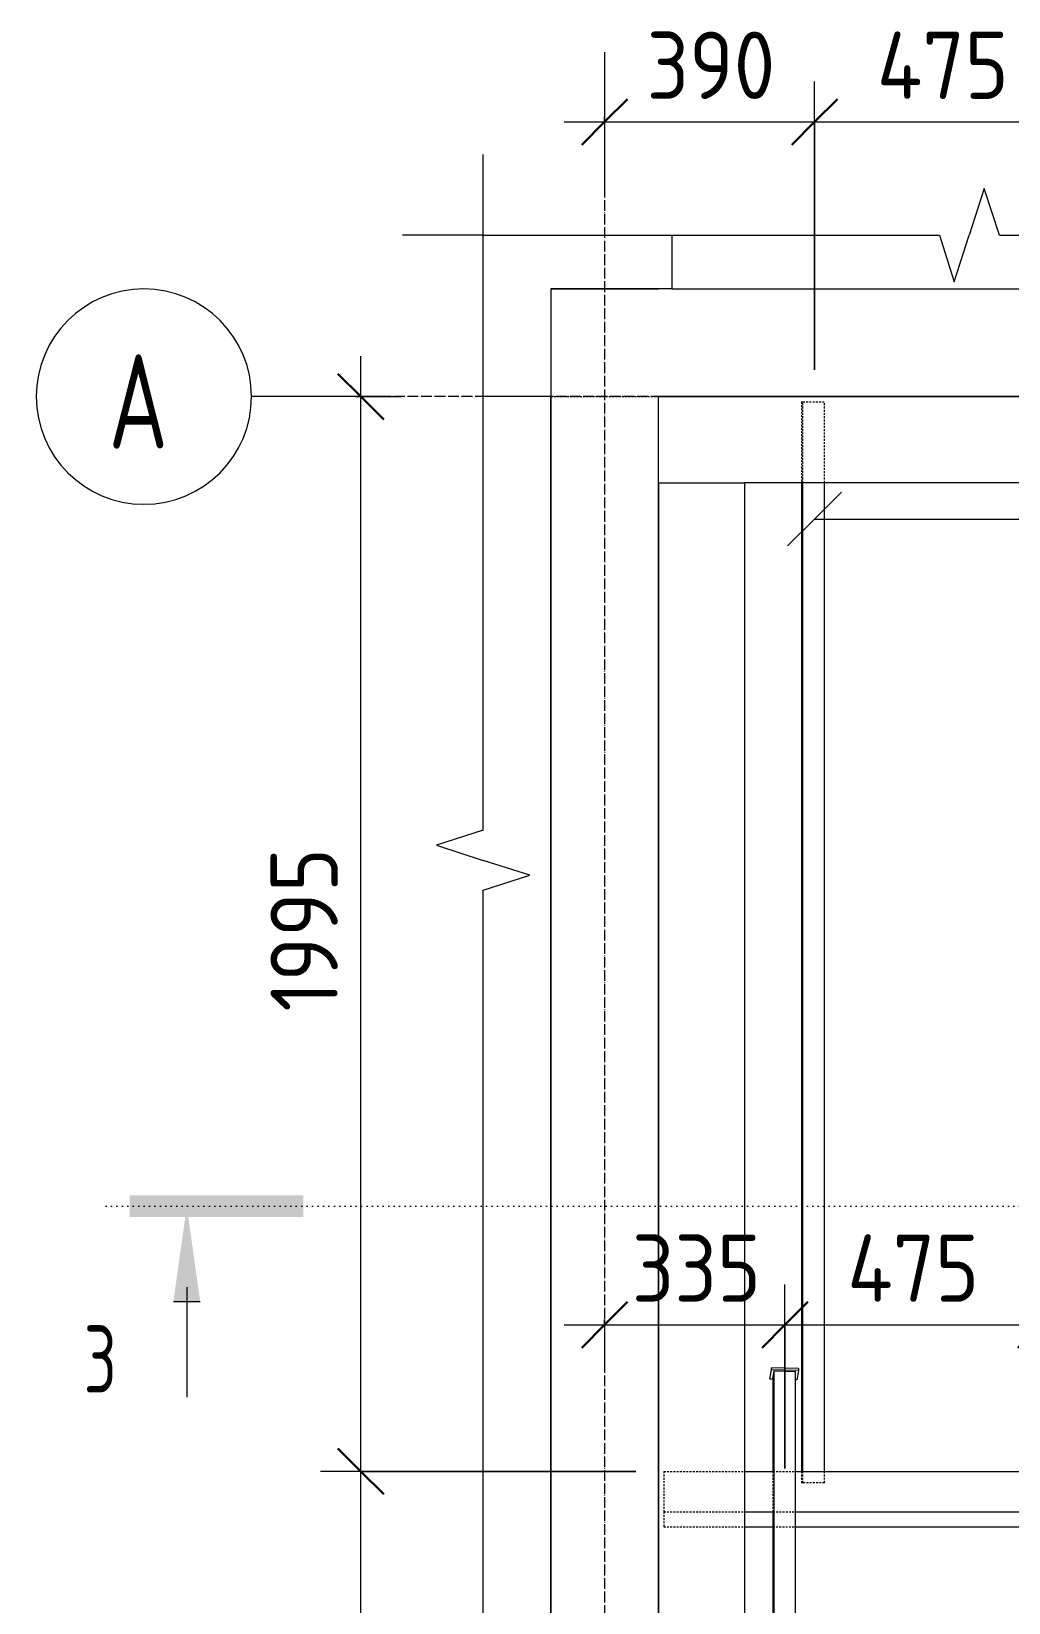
# Model space of a CAD drawing. Header units: millimetres. Extents: x 18265 to 85480, y -42500 to 14888.
# Drawn here: x 18265 to 20081, y 4009 to 6929 of the extents above; entities that cross this region are included whole.
import ezdxf

# ---------------------------------------------------------------- set-up
doc = ezdxf.new("R2010")
doc.units = ezdxf.units.MM
for name, pattern in [('01 Штриховая _4 мм_', [6, 3.5, -2.5]), ('02 Штрихпунктирная _20 мм_', [25, 20, -2.5, 0, -2.5]), ('04 Пунктир 10мм', [10, 0, -10])]:
    doc.linetypes.add(name, pattern=pattern)
for name, color, linetype, lineweight in [('AA_Dim', 7, 'Continuous', 9), ('AA_Dim-50', 7, 'Continuous', 9), ('AA_Oformlenie', 7, 'Continuous', 9), ('AA_Razrez', 7, 'Continuous', 9), ('AA_Vinoska', 7, 'Continuous', 9), ('AF_Balki', 7, 'Continuous', 20), ('AF_Stena', 7, '01 Штриховая _4 мм_', 20), ('AF_Stena_Опалубка_Существующая', 253, 'Continuous', 20), ('Оси', 7, 'Continuous', 9)]:
    doc.layers.add(name, color=color, linetype=linetype, lineweight=lineweight)
doc.styles.add('ISOCPEUR', font='isocpeur.TTF', dxfattribs={"width": 0.7, "height": 175})
doc.styles.add('ISOCPEUR_1', font='isocpeur.TTF', dxfattribs={"width": 0.7, "height": 125})
doc.styles.add('ISOCPEUR_3', font='isocpeur.TTF', dxfattribs={"width": 0.9, "height": 125})
doc.dimstyles.new('05_Округл_5мм__прозр_', dxfattribs={"dimscale": 304.8, "dimtxt": 125.344371, "dimasz": 0.278871, "dimexe": 0.246063, "dimexo": 0.164042, "dimgap": 0.016404, "dimtad": 1, "dimdec": 0, "dimrnd": 5, "dimdsep": 46, "dimtxsty": 'ISOCPEUR_3', "dimblk1": 'OBLIQUE', "dimblk2": 'OBLIQUE', "dimsah": 1, "dimcen": 0.09, "dimdle": 0.246063, "dimazin": 0, "dimtfac": 1, "dimtdec": 4, "dimtix": 1, "dimtmove": 0, "dimatfit": 3, "dimfxl": 1, "dimtvp": 1, "dimtolj": 1, "dimtzin": 0, "dimlwd": 18, "dimlwe": 18, "dimarcsym": 2})

# ---------------------------------------------------------------- blocks, each defined once
blk = doc.blocks.new('354_Прокат Лист _НесКаркас_РабПлоск_ - 354_Прокат Лист _НесКаркас_РабПлоск_-V5-КР_ПЛ_Км_3')
at = {"layer": 'AF_Balki'}
for p, q in [((21065.4, 4414.2), (21062.3, 4397.1)), ((21062.3, 4393.4), (21065.4, 4410.7)), ((21065.4, 4410.7), (21065.4, 4414.5)), ((21115.3, 4413.4), (21065.4, 4414.5)), ((21115.3, 4409.6), (21065.4, 4410.7)), ((21115.3, 4409.6), (21112.2, 4392.3)), ((21115.3, 4413.4), (21115.3, 4409.6)), ((21062.3, 4397.1), (21062.3, 4393.4)), ((21067.6, 4393.2), (21062.3, 4393.4)), ((21112.2, 4392.3), (21110, 4392.3))]:
    blk.add_line(p, q, dxfattribs=at)
blk = doc.blocks.new('354_Прокат Лист _НесКаркас_РабПлоск_ - 354_Прокат Лист _НесКаркас_РабПлоск_-4002315-КР_ПЛ_Км_3')
at = {"layer": 'AF_Balki'}
blk.add_line((19645.1, 6250), (19795.1, 6250), dxfattribs=at)
blk = doc.blocks.new('354_Прокат Лист _НесКаркас_РабПлоск_ - 354_Прокат Лист _НесКаркас_РабПлоск_-V2-КР_ПЛ_Км_3')
at = {"layer": 'AF_Balki'}
for q in [(19430.1, 2350.4), (19430.1, 2093.4)]:
    blk.add_line((19430.1, 2162.9), q, dxfattribs=at)
blk = doc.blocks.new('253_Профиль гнутый сварной квадратный _НесКаркас_Балка_ - Балка_40х4-3872969-КР_ПЛ_Км_3')
at = {"layer": 'AF_Balki', "linetype": '01 Штриховая _4 мм_'}
for p, q in [((19696, 6240), (19698.6, 6240)), ((19696, 6240), (19696, 6090)), ((19698.6, 6240), (19738.6, 6240)), ((19698.6, 6090), (19698.6, 6240)), ((19738.6, 6090), (19738.6, 6240)), ((19696, 4253), (19696, 4231.7)), ((19698.6, 4231.7), (19698.6, 4253)), ((19738.6, 4231.7), (19738.6, 4253)), ((19698.6, 4231.7), (19696, 4231.7)), ((19738.6, 4231.7), (19698.6, 4231.7))]:
    blk.add_line(p, q, dxfattribs=at)
at = {"layer": 'AF_Balki'}
for p, q in [((19696, 6090), (19696, 4253)), ((19698.6, 4253), (19698.6, 6090)), ((19738.6, 4253), (19738.6, 6090))]:
    blk.add_line(p, q, dxfattribs=at)
blk = doc.blocks.new('253_Профиль гнутый сварной квадратный _НесКаркас_Балка_ - Балка_40х4-3812227-КР_ПЛ_Км_3')
at = {"layer": 'AF_Balki'}
for p, q in [((19642.6, 4425.7), (19645.1, 4439.4)), ((19645.1, 4439.6), (19685, 4438.8)), ((19645.1, 2131.7), (19645.1, 4439.6)), ((19685, 2130.8), (19685, 4438.8)), ((19642.6, 4425.7), (19642.6, 4253)), ((19642.6, 4178), (19642.6, 3263.3)), ((19642.6, 3187.5), (19642.6, 2273.3)), ((19642.6, 2198.3), (19642.6, 2131.7))]:
    blk.add_line(p, q, dxfattribs=at)
at = {"layer": 'AF_Balki', "linetype": '01 Штриховая _4 мм_'}
for p, q in [((19642.6, 4253), (19642.6, 4178.1)), ((19642.6, 3263.3), (19642.6, 3187.6)), ((19642.6, 2273.3), (19642.6, 2198.4)), ((19642.6, 2131.7), (19642.6, 2116.1)), ((19645.1, 2129.9), (19645.1, 2131.6)), ((19645.1, 2129.9), (19642.6, 2116.1)), ((19642.6, 2116.1), (19682.5, 2115.2)), ((19685, 2129.1), (19645.1, 2129.9)), ((19646.8, 2117.4), (19648.8, 2128.5)), ((19678.8, 2116.7), (19646.8, 2117.4)), ((19648.8, 2128.5), (19680.8, 2127.8)), ((19680.8, 2127.8), (19678.8, 2116.7)), ((19678.8, 2116.7), (19678.8, 2127.8)), ((19682.5, 2115.2), (19685, 2129.1)), ((19685, 2129.1), (19685, 2130.8))]:
    blk.add_line(p, q, dxfattribs=at)
blk = doc.blocks.new('011_Прямоугольник обрыва _ЭлУзла_ - 011_Прямоугольник обрыва _ЭлУзла_-3806993-КР_ПЛ_Км_3')
at = {"layer": 'AA_Oformlenie'}
for p, q in [((0, -1105.5), (0, 0)), ((0, 0), (847.6, 0)), ((958.9, 0), (2652.9, 0)), ((0, -3429.2), (0, -1216.8))]:
    blk.add_line(p, q, dxfattribs=at)
blk = doc.blocks.new('Ось сетки - d_4мм-2765513-КР_ПЛ_Км_3')
at = {"layer": 'Оси'}
for start, end in [(360, 180), (360, 180), (180, 360), (180, 360)]:
    blk.add_arc((0, 0), 4, start, end, dxfattribs=at)
blk = doc.blocks.new('Разрез - Номер узла_ спереди-394134-КР_ПЛ_Км_3')
at = {"layer": 'AA_Razrez'}
for points in [[(7.329, 0.404), (7.329, -0.394), (0.873, -0.394), (0.873, 0.404)], [(3.497, -3.533), (2.503, -3.533), (3, 0)]]:
    blk.add_hatch(color=256, dxfattribs=at).paths.add_polyline_path(points)
for p, q in [((3, -3), (3, -7.096)), ((2.503, -3.533), (3.497, -3.533))]:
    blk.add_line(p, q, dxfattribs=at)
blk = doc.blocks.new('DIMBLOCK1-КР_ПЛ_Км_3')
at = {"layer": 'AA_Dim-50', "lineweight": 18}
for p, q in [((19665.1, 4258.1), (19665.1, 4600.3)), ((19255.1, 4525.3), (19665.1, 4525.3)), ((19330.1, 4535.4), (19330.1, 4450.3)), ((19330.1, 4525.3), (19330.1, 4535.4)), ((19665.1, 4525.3), (19665.1, 4258.1))]:
    blk.add_line(p, q, dxfattribs=at)
at = {"layer": 'AA_Dim-50', "lineweight": 30}
for p, q in [((19330.1, 4525.3), (19372.6, 4567.8)), ((19665.1, 4525.3), (19707.6, 4567.8)), ((19330.1, 4525.3), (19287.6, 4482.8)), ((19665.1, 4525.3), (19622.6, 4482.8))]:
    blk.add_line(p, q, dxfattribs=at)
at = {"layer": 'AA_Dim-50', "color": 0, "lineweight": 18, "insert": (19380.5, 4693.1), "char_height": 125, "width": 280.961, "attachment_point": 1, "line_spacing_factor": 1.135194, "style": 'ISOCPEUR_3'}
blk.add_mtext('335', dxfattribs=at)
blk = doc.blocks.new('_Oblique')
at = {"color": 0, "linetype": 'ByBlock', "lineweight": -2}
blk.add_line((-0.5, -0.5), (0.5, 0.5), dxfattribs=at)
blk = doc.blocks.new('DIMBLOCK2-КР_ПЛ_Км_3')
at = {"layer": 'AA_Dim-50', "lineweight": 18}
for p, q in [((19665.1, 4258.1), (19665.1, 4600.3)), ((20140.1, 4247.7), (20140.1, 4600.3)), ((19665.1, 4525.3), (20140.1, 4525.3)), ((19665.1, 4525.3), (19665.1, 4258.1)), ((20140.1, 4525.3), (20140.1, 4247.7))]:
    blk.add_line(p, q, dxfattribs=at)
at = {"layer": 'AA_Dim-50', "lineweight": 30}
for p, q in [((19665.1, 4525.3), (19707.6, 4567.8)), ((20140.1, 4525.3), (20182.6, 4567.8)), ((19665.1, 4525.3), (19622.6, 4482.8)), ((20140.1, 4525.3), (20097.6, 4482.8))]:
    blk.add_line(p, q, dxfattribs=at)
at = {"layer": 'AA_Dim-50', "color": 0, "lineweight": 18, "insert": (19780.8, 4693.1), "char_height": 125, "width": 292.313, "attachment_point": 1, "line_spacing_factor": 1.135194, "style": 'ISOCPEUR_3'}
blk.add_mtext('475', dxfattribs=at)
blk = doc.blocks.new('DIMBLOCK5-КР_ПЛ_Км_3')
at = {"layer": 'AA_Dim-50', "lineweight": 18}
for p, q in [((19720.1, 6300), (19720.1, 6835.3)), ((19255.1, 6760.3), (19720.1, 6760.3)), ((19330.1, 6770.4), (19330.1, 6685.3)), ((19330.1, 6760.3), (19330.1, 6770.4)), ((19720.1, 6760.3), (19720.1, 6300))]:
    blk.add_line(p, q, dxfattribs=at)
at = {"layer": 'AA_Dim-50', "lineweight": 30}
for p, q in [((19330.1, 6760.3), (19372.6, 6802.8)), ((19720.1, 6760.3), (19762.6, 6802.8)), ((19330.1, 6760.3), (19287.6, 6717.8)), ((19720.1, 6760.3), (19677.6, 6717.8))]:
    blk.add_line(p, q, dxfattribs=at)
at = {"layer": 'AA_Dim-50', "color": 0, "lineweight": 18, "insert": (19408, 6928.1), "char_height": 125, "width": 280.961, "attachment_point": 1, "line_spacing_factor": 1.135194, "style": 'ISOCPEUR_3'}
blk.add_mtext('390', dxfattribs=at)
blk = doc.blocks.new('DIMBLOCK6-КР_ПЛ_Км_3')
at = {"layer": 'AA_Dim-50', "lineweight": 18}
for p, q in [((19720.1, 6300), (19720.1, 6835.3)), ((20195.1, 6300), (20195.1, 6835.3)), ((19720.1, 6760.3), (20195.1, 6760.3)), ((19720.1, 6760.3), (19720.1, 6300)), ((20195.1, 6760.3), (20195.1, 6300))]:
    blk.add_line(p, q, dxfattribs=at)
at = {"layer": 'AA_Dim-50', "lineweight": 30}
for p, q in [((19720.1, 6760.3), (19762.6, 6802.8)), ((20195.1, 6760.3), (20237.6, 6802.8)), ((19720.1, 6760.3), (19677.6, 6717.8)), ((20195.1, 6760.3), (20152.6, 6717.8))]:
    blk.add_line(p, q, dxfattribs=at)
at = {"layer": 'AA_Dim-50', "color": 0, "lineweight": 18, "insert": (19835.8, 6928.1), "char_height": 125, "width": 292.313, "attachment_point": 1, "line_spacing_factor": 1.135194, "style": 'ISOCPEUR_3'}
blk.add_mtext('475', dxfattribs=at)
blk = doc.blocks.new('DIMBLOCK12-КР_ПЛ_Км_3')
at = {"layer": 'AA_Dim-50', "lineweight": 30}
for p, q in [((18877.2, 4253), (18834.7, 4295.5)), ((18877.2, 4253), (18919.7, 4210.5)), ((18877.2, 3263.3), (18834.7, 3305.8)), ((18877.2, 3263.3), (18919.7, 3220.8))]:
    blk.add_line(p, q, dxfattribs=at)
at = {"layer": 'AA_Dim-50', "lineweight": 18}
for p, q in [((19388.2, 4253), (18802.2, 4253)), ((18877.2, 3263.3), (18877.2, 4253)), ((18877.2, 4253), (19388.2, 4253)), ((19388.2, 3263.3), (18802.2, 3263.3)), ((18877.2, 3263.3), (19388.2, 3263.3))]:
    blk.add_line(p, q, dxfattribs=at)
at = {"layer": 'AA_Dim-50', "color": 0, "lineweight": 18, "insert": (18709.3, 3641.1), "char_height": 125, "width": 280.961, "attachment_point": 1, "rotation": 90, "line_spacing_factor": 1.135194, "style": 'ISOCPEUR_3'}
blk.add_mtext('990', dxfattribs=at)
blk = doc.blocks.new('DIMBLOCK13-КР_ПЛ_Км_3')
at = {"layer": 'AA_Dim-50', "lineweight": 18}
for p, q in [((18877.2, 4253), (18877.2, 6325)), ((18867.1, 6250), (18952.2, 6250)), ((18877.2, 6250), (18867.1, 6250)), ((19388.2, 4253), (18802.2, 4253)), ((18877.2, 4253), (19388.2, 4253))]:
    blk.add_line(p, q, dxfattribs=at)
at = {"layer": 'AA_Dim-50', "lineweight": 30}
for p, q in [((18877.2, 6250), (18834.7, 6292.5)), ((18877.2, 6250), (18919.7, 6207.5)), ((18877.2, 4253), (18834.7, 4295.5)), ((18877.2, 4253), (18919.7, 4210.5))]:
    blk.add_line(p, q, dxfattribs=at)
at = {"layer": 'AA_Dim-50', "color": 0, "lineweight": 18, "insert": (18709.3, 5107.2), "char_height": 125, "width": 346.234, "attachment_point": 1, "rotation": 90, "line_spacing_factor": 1.135194, "style": 'ISOCPEUR_3'}
blk.add_mtext('1995', dxfattribs=at)

msp = doc.modelspace()

# ---------------------------------------------------------------- linework, layer by layer
at = {"layer": 'AA_Razrez', "linetype": '04 Пунктир 10мм'}
msp.add_line((18403.8138, 4745.5005), (23205.3254, 4745.5005), dxfattribs=at)
at = {"layer": 'AA_Vinoska'}
for p, q in [((19104.596, 6550), (19104.596, 6700)), ((20035.3821, 6636.6501), (20007.2278, 6550)), ((20063.5365, 6550), (20035.3821, 6636.6501)), ((19104.596, 6550), (18954.596, 6550)), ((19952.2278, 6550), (19979.7278, 6463.3975)), ((19979.7278, 6463.3975), (20007.2278, 6550)), ((19720.0733, 6022.4771), (19770.0733, 6072.4771)), ((19720.0733, 6022.4771), (19670.0733, 5972.4771)), ((19720.0733, 6022.4771), (22781.6014, 6022.4771)), ((19104.596, 5444.487), (19017.9458, 5416.3327)), ((19017.9458, 5416.3327), (19104.596, 5388.1784)), ((19191.1985, 5360.6784), (19104.596, 5388.1784)), ((19104.596, 5333.1784), (19191.1985, 5360.6784))]:
    msp.add_line(p, q, dxfattribs=at)
at = {"layer": 'AF_Balki', "linetype": '01 Штриховая _4 мм_'}
for p, q in [((19440.0616, 4253.0042), (19590.0121, 4253.0042)), ((19440.0616, 4253.0042), (19440.0616, 4178.0071)), ((19642.6951, 4253.0042), (19684.9726, 4253.0042)), ((19440.0616, 4178.0071), (19590.0121, 4178.0071)), ((19440.0616, 4178.0071), (19440.0616, 4150.1606)), ((19642.699, 4178.0071), (19684.9726, 4178.0071)), ((19440.0616, 4150.1606), (19590.0121, 4150.1606)), ((19642.639, 4150.1606), (19684.9726, 4150.1606))]:
    msp.add_line(p, q, dxfattribs=at)
at = {"layer": 'AF_Balki'}
for p, q in [((19590.0616, 4253.0042), (19642.6456, 4253.0042)), ((19685.0221, 4253.0042), (20117.6526, 4253.0042)), ((19590.0616, 4178.0071), (19642.6495, 4178.0071)), ((19685.0221, 4178.0071), (20117.6566, 4178.0071)), ((19590.0616, 4150.1606), (19642.5895, 4150.1606)), ((19685.0221, 4150.1606), (20117.5895, 4150.1606))]:
    msp.add_line(p, q, dxfattribs=at)
at = {"layer": 'AF_Stena'}
msp.add_line((19230.0616, 6250), (19430.0616, 6250), dxfattribs=at)
at = {"layer": 'AF_Stena_Опалубка_Существующая'}
for p, q in [((19104.596, 6550), (19255.0616, 6550)), ((19455.0616, 6550), (19455.0616, 6450)), ((19230.0616, 6450), (19230.0616, 6250.0496)), ((19230.0616, 6450), (19430.0616, 6450)), ((19255.0616, 6450), (19230.0616, 6450)), ((19230.0616, 6450), (19230.0616, 6250)), ((19455.0616, 6450), (19255.0616, 6450)), ((19455.012, 6450), (19430.0616, 6450)), ((19455.0616, 6450), (22715.1232, 6450)), ((19230.0616, 6250), (19104.596, 6250)), ((19230.0616, 6250), (19230.0616, 1902.7134)), ((19230.0616, 1902.7134), (19230.0616, 6250)), ((19430.0616, 1902.7134), (19430.0616, 6250)), ((22715.1232, 6250), (19430.0616, 6250)), ((19430.0616, 6250), (22715.1232, 6250)), ((19430.0616, 6090), (19430.0616, 6250)), ((19430.0616, 6090), (19430.0616, 1902.7134)), ((19430.0616, 6090), (19590.012, 6090)), ((19430.0616, 1902.7134), (19430.0616, 6090)), ((19430.0616, 6090), (19590.0616, 6090)), ((22715.1232, 6090), (19590.0616, 6090)), ((19590.0616, 6090), (19590.0616, 1902.7134))]:
    msp.add_line(p, q, dxfattribs=at)
at = {"layer": 'Оси'}
for p, q in [((19330.0616, 6890), (19330.0616, 6640)), ((18924.1028, 6250), (18674.1028, 6250))]:
    msp.add_line(p, q, dxfattribs=at)
at = {"layer": 'Оси', "linetype": '02 Штрихпунктирная _20 мм_'}
for p, q in [((19330.0616, 6640), (19330.0616, 1596.9806)), ((22723.8775, 6250), (18924.1028, 6250))]:
    msp.add_line(p, q, dxfattribs=at)

# ---------------------------------------------------------------- block references
at = {"layer": 'AA_Oformlenie'}
msp.add_blockref('011_Прямоугольник обрыва _ЭлУзла_ - 011_Прямоугольник обрыва _ЭлУзла_-3806993-КР_ПЛ_Км_3', (19104.596, 6550), dxfattribs=at)
at = {"layer": 'AA_Razrez', "xscale": 49.99999999999998, "yscale": 49.99999999999998, "zscale": 49.99999999999998}
msp.add_blockref('Разрез - Номер узла_ спереди-394134-КР_ПЛ_Км_3', (18403.8138, 4745.5005), dxfattribs=at)
at = {"layer": 'AF_Balki'}
for name, p in [('354_Прокат Лист _НесКаркас_РабПлоск_ - 354_Прокат Лист _НесКаркас_РабПлоск_-4002315-КР_ПЛ_Км_3', (0, 0)), ('354_Прокат Лист _НесКаркас_РабПлоск_ - 354_Прокат Лист _НесКаркас_РабПлоск_-V5-КР_ПЛ_Км_3', (-1425, 30.7476)), ('354_Прокат Лист _НесКаркас_РабПлоск_ - 354_Прокат Лист _НесКаркас_РабПлоск_-V2-КР_ПЛ_Км_3', (0, 1979.6469))]:
    msp.add_blockref(name, p, dxfattribs=at)
at = {"layer": 'AF_Balki', "linetype": '01 Штриховая _4 мм_'}
for name in ['253_Профиль гнутый сварной квадратный _НесКаркас_Балка_ - Балка_40х4-3872969-КР_ПЛ_Км_3', '253_Профиль гнутый сварной квадратный _НесКаркас_Балка_ - Балка_40х4-3812227-КР_ПЛ_Км_3']:
    msp.add_blockref(name, (0, 0), dxfattribs=at)
at = {"layer": 'Оси', "xscale": 49.99999999999998, "yscale": 49.99999999999998, "zscale": 49.99999999999998, "rotation": 89.99999999999982}
msp.add_blockref('Ось сетки - d_4мм-2765513-КР_ПЛ_Км_3', (18474.1028, 6250), dxfattribs=at)

# ---------------------------------------------------------------- texts
at = {"layer": 'AA_Razrez', "insert": (18362.1925, 4524.3163), "char_height": 125, "width": 75.759469, "attachment_point": 1, "style": 'ISOCPEUR_1'}
msp.add_mtext('\\fISOCPEUR|b0|i0|c204|p34|;\\W.7;3', dxfattribs=at)
at = {"layer": 'Оси', "insert": (18408.5893, 6328.5763), "char_height": 175, "width": 134.6835, "attachment_point": 1, "style": 'ISOCPEUR'}
msp.add_mtext('\\fISOCPEUR|b0|i0|c204|p34|;\\W.7;А', dxfattribs=at)

# ---------------------------------------------------------------- dimensions: what is measured, and where the dimension line sits
at = {"layer": 'AA_Dim', "lineweight": 18}
for base, p1, p2, override, picture, middle in [((19720.0616, 6760.2777), (19330.0616, 6820.3817), (19720.0616, 6250), {"dimpost": '<>', "dimfxl": 690.966956}, 'DIMBLOCK5-КР_ПЛ_Км_3', (19525.0616, 6827.7777)), ((20195.0616, 6760.2777), (19720.0616, 6250), (20195.0616, 6250), {"dimpost": '<>', "dimfxl": 475}, 'DIMBLOCK6-КР_ПЛ_Км_3', (19957.5616, 6827.7777)), ((19665.0616, 4525.265), (19330.0616, 4585.3691), (19665.0616, 4208.1296), {"dimpost": '<>', "dimfxl": 504.514242}, 'DIMBLOCK1-КР_ПЛ_Км_3', (19497.5616, 4592.765)), ((20140.0616, 4525.265), (19665.0616, 4208.1296), (20140.0616, 4197.6886), {"dimpost": '<>', "dimfxl": 475.114739}, 'DIMBLOCK2-КР_ПЛ_Км_3', (19902.5616, 4592.765))]:
    dim = msp.add_linear_dim(base=base, p1=p1, p2=p2, dimstyle='05_Округл_5мм__прозр_', override=override, dxfattribs=at)
    dim.commit()
    dim.dimension.update_dxf_attribs({"geometry": picture, "text_midpoint": middle})
for base, p1, p2, override, picture, middle in [((18877.1884, 6250), (19438.1968, 4253.0042), (18817.0844, 6250), {"dimpost": '<>', "dimfxl": 2091.356699}, 'DIMBLOCK13-КР_ПЛ_Км_3', (18809.6884, 5251.5021)), ((18877.1884, 4253.0042), (19438.1968, 3263.3164), (19438.1968, 4253.0042), {"dimpost": '<>', "dimfxl": 989.687818}, 'DIMBLOCK12-КР_ПЛ_Км_3', (18809.6884, 3758.1603))]:
    dim = msp.add_linear_dim(base=base, p1=p1, p2=p2, angle=90, dimstyle='05_Округл_5мм__прозр_', override=override, dxfattribs=at)
    dim.commit()
    dim.dimension.update_dxf_attribs({"geometry": picture, "text_midpoint": middle})

doc.saveas('drawing.dxf')
